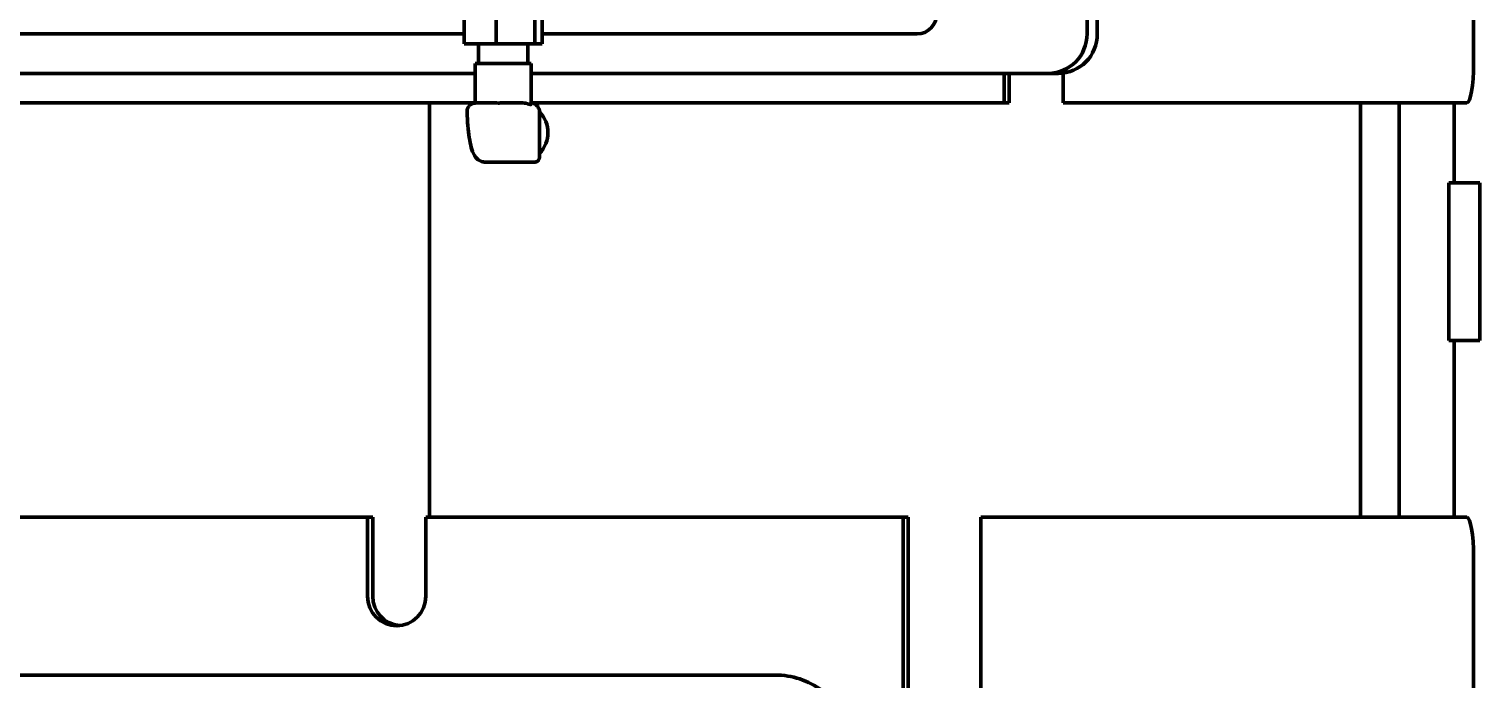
# Model space of a CAD drawing. Header units: inches. Extents: x 15 to 402, y 6 to 258.
# Drawn here: x 308.93 to 318.13, y 103.09 to 107.21 of the extents above; entities that cross this region are included whole.
import ezdxf

# ---------------------------------------------------------------- set-up
doc = ezdxf.new("R2010")
doc.units = ezdxf.units.IN
doc.header["$LTSCALE"] = 12
doc.header["$MEASUREMENT"] = 0
doc.layers.add('Dimension (ANSI)', color=7, linetype='Continuous', lineweight=25)
doc.layers.add('Visible (ANSI)', color=7, linetype='Continuous', lineweight=50)
doc.styles.add('MEMCOR Medium', font='arial.ttf')
doc.dimstyles.new('Default (ANSI)', dxfattribs={"dimscale": 12, "dimtxt": 0.15, "dimasz": 0.098425, "dimexe": 0.125, "dimexo": 0.0625, "dimgap": 0.031496, "dimtad": 0, "dimtih": 1, "dimtoh": 1, "dimdec": 4, "dimrnd": 1e-08, "dimzin": 3, "dimdsep": 46, "dimlunit": 5, "dimtxsty": 'MEMCOR Medium', "dimcen": 0.09, "dimdle": 0.393701, "dimclrd": 256, "dimclre": 256, "dimclrt": 256, "dimadec": 0, "dimazin": 1, "dimtfac": 0.8, "dimtofl": 0, "dimtmove": 0, "dimatfit": 3, "dimfxl": 1, "dimfrac": 1, "dimtolj": 1, "dimtzin": 4, "dimlwd": -1, "dimlwe": -1, "dimarcsym": 0})

# ---------------------------------------------------------------- blocks, each defined once
blk = doc.blocks.new('*D18')
at = {"layer": 'Defpoints', "color": 0, "transparency": 16777216}
for p in [(310.9678, 131.3704), (253.0684, 47.8356), (299.1251, 47.8356)]:
    blk.add_point(p, dxfattribs=at)
at = {"layer": 'Dimension (ANSI)', "transparency": 16777216}
for p, q in [((310.2178, 131.3704), (251.5684, 131.3704)), ((253.0684, 130.1893), (253.0684, 104.2917)), ((253.0684, 49.0168), (253.0684, 91.969)), ((298.3751, 47.8356), (251.5684, 47.8356))]:
    blk.add_line(p, q, dxfattribs=at)
for points in [[(252.8716, 130.1893), (253.2653, 130.1893), (253.0684, 131.3704)], [(252.8716, 49.0168), (253.2653, 49.0168), (253.0684, 47.8356)]]:
    blk.add_solid(points, dxfattribs=at)
at = {"layer": 'Dimension (ANSI)', "transparency": 16777216, "char_height": 1.8, "attachment_point": 5, "style": 'MEMCOR Medium'}
for s, insert in [('\\A1; \\fArial|b0|i0;\\H1.8000;83{\\H0.8x;\\S9#16;} in', (253.0684, 99.9947)), ('\\A1;[2121.8 mm]{\\P\\fArial|b0|i0;\\H1.8000;SHIPPING HEIGHT\\P\\fArial|b0|i0;\\H1.8000;REF.}', (253.0684, 93.8333))]:
    blk.add_mtext(s, dxfattribs=dict(at, insert=insert))

msp = doc.modelspace()

# ---------------------------------------------------------------- linework, layer by layer
at = {"layer": 'Visible (ANSI)'}
for p, q in [((315.63554, 114.67715), (315.63554, 107.17715)), ((315.70066, 114.67715), (315.70066, 107.17715)), ((311.68796, 107.61461), (311.68796, 107.11461)), ((311.88884, 107.61461), (311.88884, 107.11461)), ((312.13525, 107.61461), (312.13525, 107.11461)), ((312.18079, 107.61461), (312.18079, 107.11461)), ((318.08593, 106.98965), (318.08593, 107.39965)), ((311.68796, 107.17718), (305.65651, 107.17718)), ((314.55841, 107.17718), (312.18079, 107.17718)), ((311.68796, 107.11461), (311.88884, 107.11461)), ((311.77739, 107.11461), (311.77739, 106.98961)), ((311.88884, 107.11461), (312.13525, 107.11461)), ((312.09135, 107.11461), (312.09135, 106.98961)), ((312.13525, 107.11461), (312.18079, 107.11461)), ((312.11187, 106.98961), (311.75687, 106.98961)), ((311.75687, 106.98961), (311.75687, 106.73945)), ((312.11187, 106.98961), (312.11187, 106.7319)), ((311.75687, 106.92715), (305.58759, 106.92715)), ((315.38934, 106.92715), (312.11187, 106.92715)), ((315.10992, 106.73965), (315.10992, 106.92715)), ((315.14248, 106.92715), (315.14248, 106.73965)), ((315.38934, 106.92715), (315.45446, 106.92715)), ((315.48414, 106.92897), (315.48414, 106.73965)), ((305.58759, 106.73965), (311.75687, 106.73965)), ((311.46777, 106.73965), (311.46777, 104.11465)), ((311.46777, 104.11465), (311.46777, 106.73965)), ((311.8806, 106.73961), (311.76129, 106.73961)), ((312.04636, 106.73961), (311.92705, 106.73961)), ((312.05906, 106.73961), (312.04636, 106.73961)), ((312.11187, 106.73965), (315.10992, 106.73965)), ((315.14248, 106.73965), (315.10992, 106.73965)), ((315.48414, 106.73965), (316.94496, 106.73965)), ((317.45179, 106.73965), (316.94496, 106.73965)), ((317.3683, 104.11465), (317.3683, 106.73965)), ((317.45179, 106.73965), (318.04251, 106.73965)), ((317.6145, 106.73965), (317.6145, 104.11465)), ((317.96179, 106.23465), (317.96179, 106.73965)), ((312.16454, 106.68276), (312.16454, 106.39505)), ((311.82097, 106.36461), (312.12862, 106.36461)), ((318.12646, 106.23465), (317.92923, 106.23465)), ((317.92923, 105.23465), (317.92923, 106.23465)), ((318.12646, 105.23465), (318.12646, 106.23465)), ((318.12646, 105.23465), (317.92923, 105.23465)), ((317.96179, 104.11465), (317.96179, 105.23465)), ((311.07467, 104.11465), (306.53963, 104.11465)), ((311.07467, 103.61465), (311.07467, 104.11465)), ((311.07467, 104.11465), (311.10723, 104.11465)), ((311.10723, 104.11465), (311.10723, 103.61465)), ((314.46979, 104.11465), (311.44397, 104.11465)), ((311.44397, 104.11465), (311.44397, 103.61465)), ((314.46979, 102.86465), (314.46979, 104.11465)), ((314.46979, 104.11465), (314.50235, 104.11465)), ((314.50235, 104.11465), (314.50235, 102.86465)), ((316.94496, 104.11465), (314.9622, 104.11465)), ((314.9622, 104.11465), (314.9622, 102.86465)), ((316.94496, 104.11465), (317.45179, 104.11465)), ((318.04251, 104.11465), (317.45179, 104.11465)), ((318.08593, 102.95465), (318.08593, 103.86465)), ((313.61656, 103.11465), (299.33685, 103.11465)), ((313.65998, 103.11465), (313.61656, 103.11465))]:
    msp.add_line(p, q, dxfattribs=at)
for centre, major_axis, ratio, start_param, end_param in [((314.55841, 107.30218), (0, -0.125), 0.9848078, 0, 1.5707963), ((315.38934, 107.17715), (0, -0.25), 0.9848078, 0, 1.5707963), ((315.45446, 107.17715), (0, -0.25), 0.9848078, 0, 1.5707963), ((318.04251, 106.98965), (0, -0.25), 0.1736482, 0, 1.5707963), ((312.03548, 106.55211), (0, 0.18526), 0.9848078, 3.927408, 5.4973757), ((318.04251, 103.86465), (0, 0.25), 0.1736482, 4.712389, 6.2831853), ((311.25932, 103.61465), (0, -0.1875), 0.9848078, 4.712389, 7.8539816), ((311.29188, 103.61465), (0, -0.1875), 0.9848078, 4.712389, 6.1949072)]:
    msp.add_ellipse(centre, major_axis=major_axis, ratio=ratio, start_param=start_param, end_param=end_param, dxfattribs=at)
for points, knots in [([(311.70511, 106.6819), (311.70496, 106.68662), (311.70535, 106.69149), (311.70755, 106.70142), (311.70937, 106.70649), (311.71482, 106.71631), (311.7185, 106.72113), (311.72762, 106.72933), (311.73295, 106.73278), (311.74436, 106.73748), (311.75023, 106.7389), (311.75792, 106.73954), (311.75961, 106.73961), (311.76129, 106.73961)], [-0.14248976, -0.14248976, -0.14248976, -0.14248976, -0.11399181, -0.11399181, -0.08549385, -0.08549385, -0.0569959, -0.0569959, -0.03024427, -0.03024427, -0.00665124, -0.00665124, 0, 0, 0, 0]), ([(311.8806, 106.73961), (311.88829, 106.73966), (311.89603, 106.73957), (311.90355, 106.73957), (311.91107, 106.73957), (311.919, 106.73966), (311.92705, 106.73961)], [1.11851794, 1.11851794, 1.11851794, 1.11851794, 1.17671806, 1.17671806, 1.17671806, 1.23491818, 1.23491818, 1.23491818, 1.23491818]), ([(312.05906, 106.73961), (312.06626, 106.73962), (312.07294, 106.73879), (312.09407, 106.73478), (312.10463, 106.73034), (312.10918, 106.73034), (312.11096, 106.73034), (312.11184, 106.73102), (312.11183, 106.73203)], [2.0007518, 2.0007518, 2.0007518, 2.0007518, 2.07967253, 2.07967253, 2.27900016, 2.27900016, 2.27900016, 2.35724664, 2.35724664, 2.35724664, 2.35724664]), ([(312.16454, 106.68276), (312.16454, 106.68857), (312.16371, 106.69446), (312.16022, 106.70585), (312.15755, 106.71134), (312.15051, 106.72121), (312.14614, 106.72558), (312.13636, 106.73256), (312.13097, 106.73519), (312.12096, 106.73833), (312.11641, 106.73916), (312.11187, 106.73947)], [-1.3962634, -1.3962634, -1.3962634, -1.3962634, -1.1170107, -1.1170107, -0.837758, -0.837758, -0.5585054, -0.5585054, -0.2842483, -0.2842483, -0.0669243, -0.0669243, -0.0669243, -0.0669243]), ([(311.70511, 106.6819), (311.70604, 106.65234), (311.70769, 106.62346), (311.71235, 106.56897), (311.71535, 106.54338), (311.72267, 106.49688), (311.72693, 106.47602), (311.73728, 106.43894), (311.74276, 106.42296), (311.75761, 106.39853), (311.76369, 106.38997), (311.78232, 106.37494), (311.79377, 106.3684), (311.81219, 106.36502), (311.81658, 106.36461), (311.82097, 106.36461)], [1.7501391, 1.7501391, 1.7501391, 1.7501391, 2.0284298, 2.0284298, 2.3067205, 2.3067205, 2.5850112, 2.5850112, 2.8633019, 2.8633019, 3.0024473, 3.0024473, 3.1097601, 3.1097601, 3.1415927, 3.1415927, 3.1415927, 3.1415927]), ([(312.16454, 106.39505), (312.16454, 106.39184), (312.16399, 106.38853), (312.162, 106.38255), (312.16058, 106.37992), (312.15727, 106.37518), (312.15538, 106.37333), (312.15128, 106.36991), (312.14932, 106.36882), (312.14516, 106.36677), (312.1435, 106.3663), (312.14046, 106.36546), (312.13936, 106.36528), (312.13723, 106.36496), (312.13638, 106.36488), (312.13455, 106.36473), (312.13368, 106.36469), (312.132, 106.36464), (312.13118, 106.36463), (312.12978, 106.36462), (312.12921, 106.36461), (312.12862, 106.36461)], [0.014346192, 0.014346192, 0.014346192, 0.014346192, 0.015650315, 0.015650315, 0.017005506, 0.017005506, 0.018698232, 0.018698232, 0.021192628, 0.021192628, 0.02525678, 0.02525678, 0.03064093, 0.03064093, 0.037711449, 0.037711449, 0.04780557, 0.04780557, 0.05789969, 0.05789969, 0.064816794, 0.064816794, 0.064816794, 0.064816794]), ([(314.15618, 102.61465), (314.15618, 102.66661), (314.14808, 102.71857), (314.11639, 102.81762), (314.09279, 102.8647), (314.03216, 102.94944), (313.99513, 102.98708), (313.91109, 103.04908), (313.86408, 103.07343), (313.7647, 103.10622), (313.71234, 103.11465), (313.65998, 103.11465)], [6.2831853, 6.2831853, 6.2831853, 6.2831853, 6.5973446, 6.5973446, 6.9115038, 6.9115038, 7.2256631, 7.2256631, 7.5398224, 7.5398224, 7.8539816, 7.8539816, 7.8539816, 7.8539816])]:
    msp.add_open_spline(points, degree=3, knots=knots, dxfattribs=at)

# ---------------------------------------------------------------- dimensions: what is measured, and where the dimension line sits
at = {"layer": 'Dimension (ANSI)'}
dim = msp.add_linear_dim(base=(253.06842, 47.83565), p1=(310.96777, 131.37045), p2=(299.12506, 47.83565), angle=90, text=' \\fArial|b0|i0;\\H1.8000;<> in\\X[2121.8 mm]{\\P\\fArial|b0|i0;\\H1.8000;SHIPPING HEIGHT\\P\\fArial|b0|i0;\\H1.8000;REF.}', dimstyle='Default (ANSI)', override={"dimgap": 0.031496, "dimdec": 4, "dimpost": '', "dimtol": 0, "dimlim": 0, "dimtp": 0, "dimtm": 0, "dimtdec": 2, "dimatfit": 1}, dxfattribs=at)
dim.commit()
dim.dimension.update_dxf_attribs({"geometry": '*D18', "text_midpoint": (253.06842, 98.13033), "dimtype": 160})

doc.saveas('drawing.dxf')
